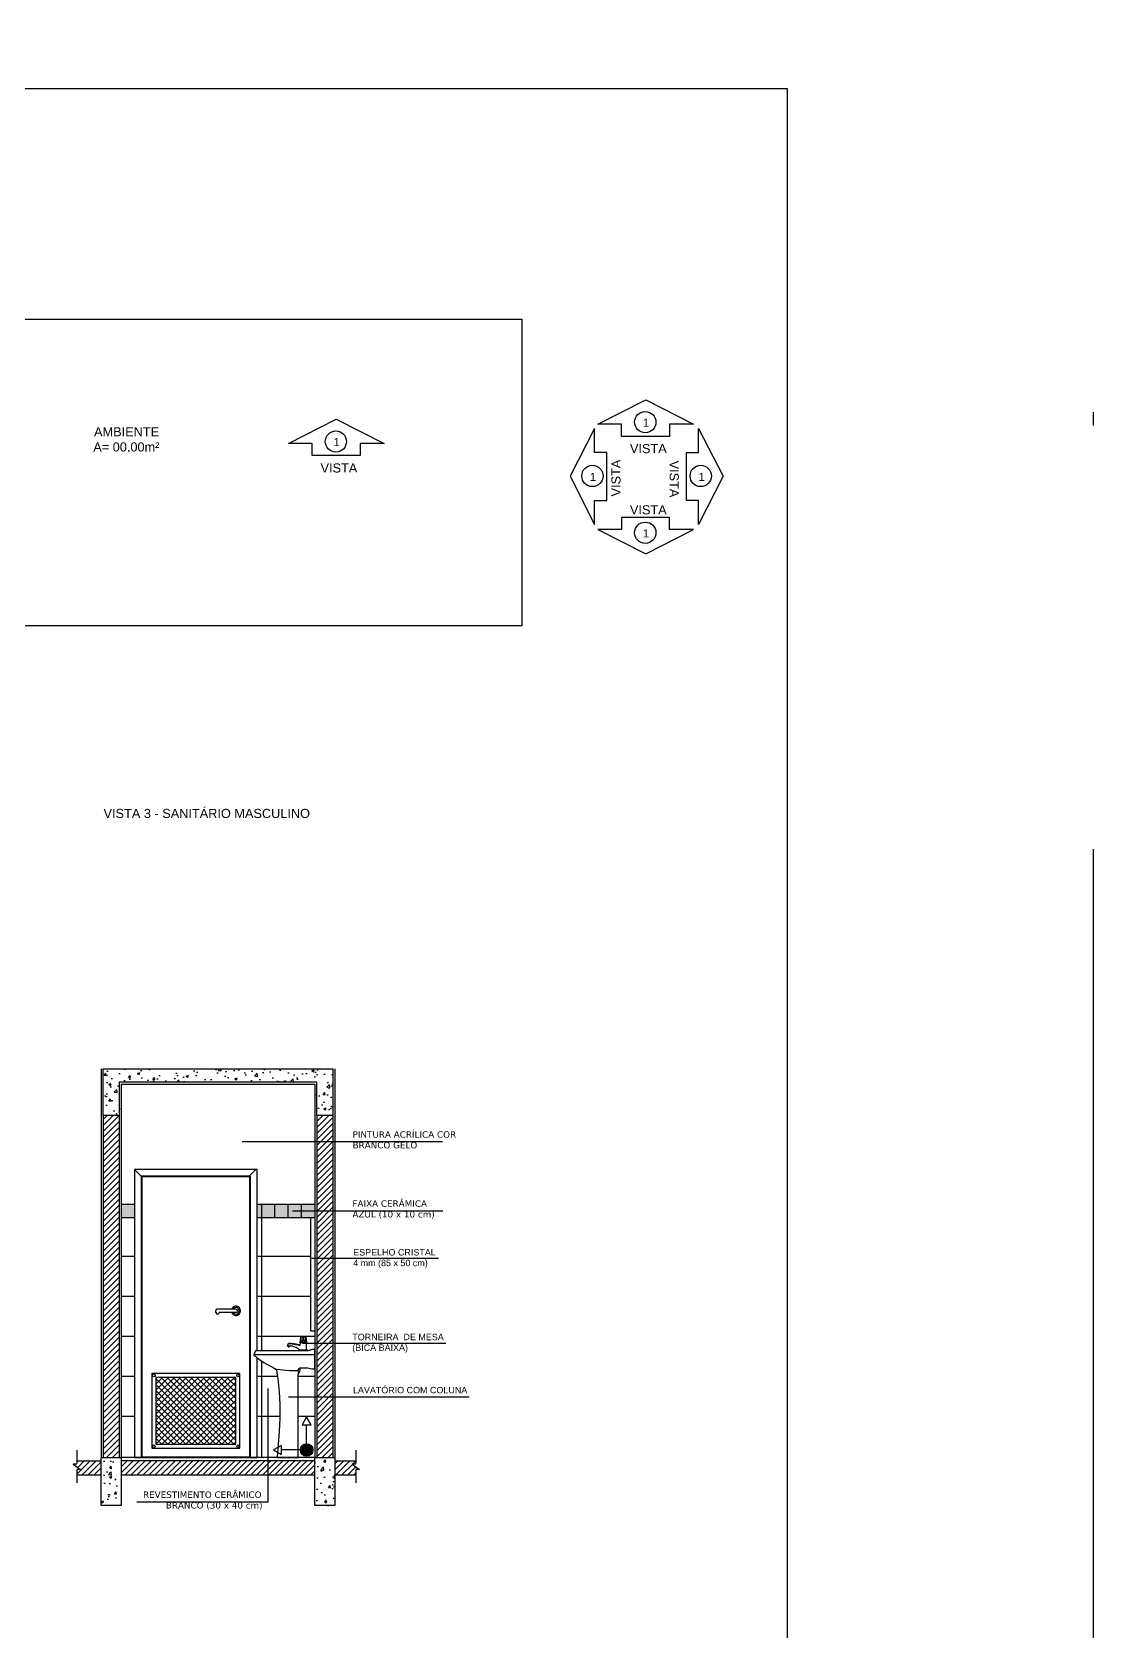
# Model space of a CAD drawing. Extents: x 175 to 308, y 27 to 112.
# Drawn here: x 300.25 to 308.21, y 41.85 to 53.84 of the extents above; entities that cross this region are included whole.
import ezdxf

# ---------------------------------------------------------------- set-up
doc = ezdxf.new("R2010")
doc.units = 0
doc.header["$LTSCALE"] = 0.01
doc.linetypes.add('DASHDOT', pattern=[25.4, 12.7, -6.35, 0, -6.35])
doc.linetypes.add('TRACEJADO_P', pattern=[0.1875, 0.125, -0.0625])
doc.layers.get('0').update_dxf_attribs({"linetype": 'CONTINUOUS'})
for name, color, linetype in [('01', 1, 'CONTINUOUS'), ('0_HATCH', 1, 'CONTINUOUS'), ('252', 252, 'CONTINUOUS'), ('A-01', 1, 'CONTINUOUS'), ('A-ESQ', 1, 'CONTINUOUS'), ('A-SIMBO', 2, 'CONTINUOUS'), ('A-WC', 1, 'CONTINUOUS'), ('AR-ESQ', 2, 'CONTINUOUS'), ('AR-ID-PIS', 1, 'CONTINUOUS'), ('AR-MP-ESQ', 151, 'CONTINUOUS'), ('ARQ-ALV-CORTE', 3, 'CONTINUOUS'), ('ARQ-EQP-VISTA', 1, 'CONTINUOUS'), ('ARQ-HTC', 9, 'CONTINUOUS'), ('ARQ-SMB-1_025', 1, 'CONTINUOUS'), ('ARQ-SMB-1_100', 1, 'CONTINUOUS'), ('ARQ-TXT-1_025', 2, 'CONTINUOUS'), ('ARQ-TXT-1_050', 2, 'CONTINUOUS'), ('L_DECA', 7, 'CONTINUOUS')]:
    doc.layers.add(name, color=color, linetype=linetype)
doc.styles.add('A20', font='arial.ttf', dxfattribs={"height": 0.2})
doc.styles.add('ESC-50-A20', font='arial.ttf', dxfattribs={"height": 0.1})
doc.styles.add('FNDE Texto Cota 0025', font='verdana.ttf', dxfattribs={"height": 0.04})
doc.dimstyles.new('FNDE 1-0025', dxfattribs={"dimscale": 5, "dimtxt": 0.04, "dimasz": 0.0035, "dimexe": 0.15, "dimexo": 0.15, "dimgap": 0.0025, "dimtad": 1, "dimzin": 1, "dimdsep": 46, "dimtxsty": 'FNDE Texto Cota 0025', "dimblk": 'tic', "dimcen": 0.015, "dimdle": 0.15, "dimse1": 1, "dimse2": 1, "dimclrd": 251, "dimclre": 251, "dimclrt": 256, "dimaunit": 1, "dimadec": 3, "dimazin": 0, "dimtfac": 1, "dimtix": 1, "dimtmove": 2, "dimatfit": 3, "dimfxl": 0.15, "dimtvp": 1, "dimtolj": 1, "dimtzin": 0, "dimarcsym": 0})
pattern_1 = [(50, (138.0268, 44.34268), (0.18218467, -0.01593909), [0.01905, -0.20955]), (355, (138.0268, 44.34268), (-0.03524342, 0.19105685), [0.01524, -0.16764058]), (100.45144, (138.04198, 44.34135), (0.14694125, 0.17511775), [0.01619, -0.17809024]), (46.1842, (138.0268, 44.39348), (0.27107904, -0.04204233), [0.028575, -0.314325]), (96.63556, (138.0494, 44.38998), (0.23740413, 0.24742612), [0.024285, -0.2671356]), (351.18415, (138.0268, 44.39348), (0.23740413, 0.24742612), [0.02285997, -0.25145973]), (21, (138.0522, 44.38078), (0.15161439, -0.1022652), [0.01905, -0.20955]), (326, (138.0522, 44.38078), (0.06180203, 0.18418797), [0.01524, -0.16764]), (71.45144, (138.06483, 44.37226), (0.21341642, 0.08192277), [0.01619, -0.17808994]), (37.5, (138.0268, 44.34268), (0.003088603, 0.08455504), [0, -0.165608, 0, -0.17018, 0, -0.168275]), (7.5, (138.0268, 44.34268), (0.066819663, 0.100180575), [0, -0.097028, 0, -0.161798, 0, -0.064135]), (327.5, (137.970155, 44.34268), (0.135590595, -0.005728744), [0, -0.0635, 0, -0.19812, 0, -0.26289]), (317.5, (137.94476, 44.34268), (0.14812918, 0.02542649), [0, -0.08255, 0, -0.131572, 0, -0.18669])]
pattern_2 = [(45, (138.026797, 44.34268), (-0.02245064, 0.02245064), [])]

# ---------------------------------------------------------------- blocks, each defined once
blk = doc.blocks.new('ind-pis')
at = {"layer": 'AR-ID-PIS'}
h = blk.add_hatch(color=252, dxfattribs=at)
h.dxf.hatch_style = 1
edge = h.paths.add_edge_path()
edge.add_arc((0, 0), 0.05, 0, 360)
for q in [(-0.2, 0), (0, -0.2)]:
    blk.add_line((0, 0), q, dxfattribs=at)
for points in [[(-0.2, 0.037), (-0.264, 0), (-0.2, -0.037)], [(-0.037, -0.2), (0, -0.264), (0.037, -0.2)]]:
    blk.add_lwpolyline(points, close=True, dxfattribs=at)
blk.add_circle((0, 0), 0.05, dxfattribs=at)
blk = doc.blocks.new('RAV03')
at = {"layer": 'L_DECA', "color": 1}
for points in [[(29.7, 66.6), (29.6, 66.4), (29.6, 66.4), (29.5, 66.3), (29.5, 66.3), (29.4, 66.3), (29.3, 66.3), (28.8, 66.2), (28.4, 63.6), (27.9, 60.7), (27.4, 56.7), (26.9, 51.9), (26.7, 48.9), (26.4, 45), (26.2, 39.2), (26.2, 35.2), (26.3, 29.3), (26.7, 19.5), (27.4, 9.8), (28.1, 0.6), (28.1, 0.6), (28.1, 0.4), (28, 0.2), (27.9, 0.1), (27.7, 0), (12.5, 0), (12.5, 62.5), (12.5, 62.5), (12.1, 63), (11.6, 63.6), (11.4, 64.2), (11.1, 64.9), (10.7, 67.3), (10.7, 67.3), (9.6, 67.4), (8.5, 67.4), (7.5, 67.4), (6.4, 67.3), (5.3, 67.2), (4.2, 67), (3.2, 66.8), (2.1, 66.6), (1.1, 66.6), (0, 66.6), (0, 81.1), (2, 81.1), (2, 81.1), (2.1, 81.1), (2.2, 81.1), (2.2, 81), (2.3, 81), (2.3, 81), (2.7, 80.8), (3.1, 80.6), (3.5, 80.4), (4, 80.3), (4.4, 80.2), (4.9, 80.1), (5.4, 80.1), (5.9, 80), (44.1, 80), (44.1, 80), (44.3, 80), (44.5, 79.9), (44.7, 79.8), (44.8, 79.6), (45.6, 77.1), (45.6, 77.1), (45.6, 77), (45.6, 76.9), (45.6, 76.8), (45.6, 76.8), (45, 76.3), (41.1, 73.4), (39.2, 72), (38.2, 71.4), (33.2, 68.5), (31.3, 67.5), (30.1, 66.9), (30.1, 66.9), (30, 66.9), (29.8, 66.8), (29.8, 66.7), (29.7, 66.6)], [(0, 77), (45.6, 77)], [(12.1, 66.4), (12, 66.5), (11.9, 66.7), (11.7, 66.9), (11.7, 66.9), (11.4, 67.1), (11.2, 67.2), (10.9, 67.3), (10.7, 67.3)], [(12.1, 66.4), (12.3, 66.1), (12.3, 66.1), (12.5, 65.7), (12.6, 65.5), (12.8, 65.4), (13.2, 65.3)], [(28.8, 66.2), (19, 65.3), (13, 65.3), (13, 65.3), (12.8, 65.3), (12.6, 65.1), (12.5, 65), (12.5, 64.6), (12.5, 62.5)]]:
    blk.add_lwpolyline(points, dxfattribs=at)
blk = doc.blocks.new('tic')
at = {"color": 251}
for p, q in [((-1, 0), (1, 0)), ((0, -1), (0, 1))]:
    blk.add_line(p, q, dxfattribs=at)
blk.add_line((-0.6, -0.6), (0.6, 0.6))
blk = doc.blocks.new('Torneira-pia')
for p, q in [((-0.117, 0.044), (-0.12, 0.041)), ((-0.11, 0.029), (-0.12, 0.038)), ((-0.11, 0.055), (-0.117, 0.048)), ((-0.104, 0.031), (-0.117, 0.045)), ((-0.11, 0.055), (-0.106, 0.052)), ((-0.105, 0.032), (-0.108, 0.029)), ((0.035, 0), (-0.035, 0)), ((0.03, 0.005), (-0.03, 0.005)), ((-0.02, 0.102), (-0.025, 0.061)), ((0.024, 0.06), (-0.024, 0.06)), ((0.002, 0.102), (-0.003, 0.102)), ((0.02, 0.102), (0.025, 0.061))]:
    blk.add_line(p, q)
for centre, radius, start, end in [((-0.118, 0.04), 0.002, 135, 225), ((-0.116, 0.046), 0.002, 135, 225), ((-0.153, -0.555), 0.612, 78.859, 85.9517), ((-0.109, 0.031), 0.002, 225, 315), ((-0.17, -0.556), 0.612, 76.885, 83.9777), ((-0.102, 0.033), 0.002, 225, 310.4055), ((-0.089, 0.018), 0.018, 75.634, 130.4055), ((-0.113, -0.096), 0.134, 48.9913, 77.8786), ((-0.035, 0.06), 0.015, 270, 360), ((-0.03, 0), 0.005, 90, 180), ((-0.031, 0.055), 0.015, 268.026, 316.2501), ((-0.024, 0.061), 0.001, 173.211, 270), ((0, 0.037), 0.0682, 72.9385, 107.0615), ((-0.011, 0.041), 0.0616, 81.8403, 98.1597), ((0.072, 0.098), 0.092, 177.6034, 200.1558), ((-0.011, 0.07), 0.00469, 223.7277, 316.2723), ((-0.081, 0.095), 0.0791, 338.6089, 4.8699), ((0.011, 0.041), 0.0616, 81.8403, 98.1597), ((0.081, 0.095), 0.0791, 175.1301, 201.3911), ((0.011, 0.07), 0.00469, 223.7277, 316.2723), ((-0.072, 0.098), 0.092, 339.8442, 2.3966), ((0.173, 0.06), 0.153, 180, 190.3889), ((-0.128, 0.005), 0.153, 0, 10.3889), ((0.024, 0.061), 0.001, 270, 6.789), ((0.03, 0), 0.005, 0, 90)]:
    blk.add_arc(centre, radius, start, end)

msp = doc.modelspace()

# ---------------------------------------------------------------- hatches: boundary and pattern name
at = {"layer": '01'}
h = msp.add_hatch(dxfattribs=at)
h.set_pattern_fill('ANSI31', color=251, scale=0.01)
h.set_pattern_definition(pattern_2)
h.paths.add_polyline_path([(302.509, 45.714), (302.389, 45.714), (302.389, 43.149), (302.509, 43.149)])
h.paths.add_polyline_path([(300.908, 45.714), (300.788, 45.714), (300.788, 43.149), (300.908, 43.149)])
h = msp.add_hatch(dxfattribs=at)
h.set_pattern_fill('ANSI31', color=251, scale=0.01)
h.set_pattern_definition([(45, (211.163785, 54.849177), (-0.02245064, 0.02245064), [])])
h.paths.add_polyline_path([(300.773, 43.124), (300.591, 43.124), (300.591, 43.1), (300.564, 43.1), (300.619, 43.059), (300.591, 43.059), (300.591, 43.019), (300.773, 43.019)])
h = msp.add_hatch(dxfattribs=at)
h.set_pattern_fill('ANSI31', color=251, scale=0.01)
h.set_pattern_definition(pattern_2)
h.paths.add_polyline_path([(302.374, 43.124), (300.923, 43.124), (300.923, 43.019), (302.374, 43.019)])
h = msp.add_hatch(dxfattribs=at)
h.set_pattern_fill('ANSI31', color=251, scale=0.01)
h.set_pattern_definition([(45, (208.035335, 54.849175), (-0.02245064, 0.02245064), [])])
h.paths.add_polyline_path([(302.653, 43.1), (302.681, 43.1), (302.681, 43.124), (302.525, 43.124), (302.525, 43.019), (302.681, 43.019), (302.681, 43.059), (302.709, 43.059)])
at = {"layer": '0_HATCH'}
h = msp.add_hatch(color=160, dxfattribs=at)
h.paths.add_polyline_path([(302.374, 45.049), (301.943, 45.049), (301.943, 44.949), (302.374, 44.949)])
h.paths.add_polyline_path([(301.023, 45.049), (300.923, 45.049), (300.923, 44.949), (301.023, 44.949)])
at = {"layer": 'A-01'}
h = msp.add_hatch(dxfattribs=at)
h.set_pattern_fill('ANSI37', color=1, scale=0.01, style=0, double=1)
h.set_pattern_definition([(45, (299.296532, 43.24922), (-0.02245064, 0.02245064), []), (135, (299.296532, 43.24922), (-0.02245064, -0.02245064), [])])
h.paths.add_polyline_path([(301.783, 43.749), (301.183, 43.749), (301.183, 43.249), (301.783, 43.249)])
at = {"layer": 'ARQ-HTC'}
h = msp.add_hatch(dxfattribs=at)
h.set_pattern_fill('AR-CONC', color=251, scale=0.001, style=0)
h.set_pattern_definition([(50, (143.72785, 44.34268), (0.18218467, -0.01593909), [0.01905, -0.20955]), (355, (143.72785, 44.34268), (-0.03524342, 0.19105685), [0.01524, -0.16764058]), (100.45144, (143.74303, 44.34135), (0.14694125, 0.17511775), [0.01619, -0.17809024]), (46.1842, (143.72785, 44.39348), (0.27107904, -0.04204233), [0.028575, -0.314325]), (96.63556, (143.75044, 44.38998), (0.23740413, 0.24742612), [0.024285, -0.2671356]), (351.18415, (143.72785, 44.39348), (0.23740413, 0.2474261), [0.02285997, -0.25145973]), (21, (143.75325, 44.38078), (0.15161439, -0.1022652), [0.01905, -0.20955]), (326, (143.75325, 44.38078), (0.06180203, 0.18418797), [0.01524, -0.16764]), (71.45144, (143.76588, 44.37226), (0.21341642, 0.08192277), [0.01619, -0.17808994]), (37.5, (143.727846, 44.34268), (0.003088603, 0.08455504), [0, -0.165608, 0, -0.17018, 0, -0.168275]), (7.5, (143.72785, 44.34268), (0.06681966, 0.100180575), [0, -0.097028, 0, -0.161798, 0, -0.064135]), (327.5, (143.671204, 44.34268), (0.135590595, -0.005728744), [0, -0.0635, 0, -0.19812, 0, -0.26289]), (317.5, (143.6458, 44.34268), (0.14812918, 0.02542649), [0, -0.08255, 0, -0.131572, 0, -0.18669])])
h.paths.add_polyline_path([(302.509, 46.064), (300.788, 46.064), (300.788, 45.714), (300.923, 45.714), (300.923, 45.964), (302.374, 45.964), (302.374, 45.714), (302.509, 45.714)])
h = msp.add_hatch(dxfattribs=at)
h.set_pattern_fill('AR-CONC', color=251, scale=0.001, style=0)
h.set_pattern_definition(pattern_1)
h.paths.add_polyline_path([(300.773, 43.149), (300.923, 43.149), (300.923, 42.789), (300.773, 42.789)])
h = msp.add_hatch(dxfattribs=at)
h.set_pattern_fill('AR-CONC', color=251, scale=0.001, style=0)
h.set_pattern_definition(pattern_1)
h.paths.add_polyline_path([(302.374, 43.149), (302.524, 43.149), (302.524, 42.789), (302.374, 42.789)])

# ---------------------------------------------------------------- linework, layer by layer
at = {"color": 1}
for p, q in [((301.073, 45.259), (301.023, 45.309)), ((301.933, 45.309), (301.883, 45.259))]:
    msp.add_line(p, q, dxfattribs=at)
at = {"color": 3}
for p, q in [((301.633, 44.237), (301.633, 44.252)), ((301.783, 44.262), (301.643, 44.262)), ((301.783, 44.237), (301.658, 44.237))]:
    msp.add_line(p, q, dxfattribs=at)
at = {"linetype": 'DASHDOT', "ltscale": 50}
msp.add_lwpolyline([(175.238, 111.711), (308.207, 111.711), (308.207, 26.99), (175.238, 26.99)], close=True, dxfattribs=at)
for points in [[(286.877, 53.412), (305.914, 53.412), (305.914, 30.155), (286.877, 30.155)], [(297.384, 51.682), (303.925, 51.682), (303.925, 49.384), (297.384, 49.384)]]:
    msp.add_lwpolyline(points, close=True)
at = {"color": 3}
for centre, radius, start, end in [((301.643, 44.252), 0.01, 90, 180), ((301.645, 44.237), 0.0125, 180, 0), ((301.783, 44.249), 0.035, 200.9248, 159.0752), ((301.783, 44.249), 0.025, 210, 150), ((301.783, 44.249), 0.0125, 270, 90)]:
    msp.add_arc(centre, radius, start, end, dxfattribs=at)
at = {"layer": '01'}
for p, q in [((300.773, 46.064), (300.773, 43.149)), ((302.524, 46.064), (302.524, 43.149)), ((300.923, 45.949), (300.923, 43.149)), ((300.923, 45.949), (302.374, 45.949)), ((302.374, 45.949), (302.374, 43.149))]:
    msp.add_line(p, q, dxfattribs=at)
at = {"layer": '252'}
for p, q in [((300.923, 45.049), (301.023, 45.049)), ((301.943, 45.049), (302.374, 45.049)), ((301.974, 45.049), (301.974, 43.949)), ((302.074, 44.949), (302.074, 45.049)), ((302.174, 44.949), (302.174, 45.049)), ((302.274, 44.949), (302.274, 45.049)), ((300.923, 44.949), (301.023, 44.949)), ((301.943, 44.949), (302.374, 44.949)), ((300.923, 44.659), (301.023, 44.659, 0.013)), ((301.943, 44.659, 0.037), (302.344, 44.659, 0.04)), ((300.923, 44.359), (301.023, 44.359, 0.013)), ((301.943, 44.359, 0.037), (302.344, 44.359, 0.04)), ((300.923, 44.059), (301.023, 44.059, 0.013)), ((301.943, 44.059, 0.037), (302.374, 44.059, 0.04)), ((301.974, 43.875), (301.974, 43.149)), ((300.923, 43.759), (301.023, 43.759, 0.013)), ((301.943, 43.759, 0.037), (302.095, 43.759, 0.038)), ((302.25, 43.759, 0.039), (302.374, 43.759, 0.04)), ((300.923, 43.459, -0.026), (301.023, 43.459, -0.004)), ((301.943, 43.459, 0.036), (302.112, 43.459, 0.037)), ((302.25, 43.459, 0.039), (302.374, 43.459, 0.04))]:
    msp.add_line(p, q, dxfattribs=at)
at = {"layer": 'A-ESQ', "color": 3}
msp.add_lwpolyline([(301.943, 43.949), (301.943, 45.309), (301.023, 45.309), (301.023, 43.149), (301.943, 43.149), (301.943, 43.898)], dxfattribs=at)
msp.add_lwpolyline([(301.893, 43.149), (301.893, 45.259), (301.073, 45.259), (301.073, 43.149)], close=True, dxfattribs=at)
at = {"layer": 'A-ESQ', "color": 2}
for points in [[(301.078, 43.154), (301.888, 43.154), (301.888, 45.254), (301.078, 45.254)], [(301.813, 43.779), (301.153, 43.779), (301.153, 43.219), (301.813, 43.219)]]:
    msp.add_lwpolyline(points, close=True, dxfattribs=at)
msp.add_lwpolyline([(301.783, 43.749), (301.183, 43.749), (301.183, 43.249), (301.783, 43.249), (301.783, 43.749)], dxfattribs=at)
at = {"layer": 'A-SIMBO', "color": 2, "linetype": 'TRACEJADO_P', "elevation": -0.123}
for points in [[(300.591, 43.205), (300.591, 43.1), (300.564, 43.1), (300.619, 43.059), (300.591, 43.059), (300.591, 42.907)], [(302.681, 43.205), (302.681, 43.1), (302.653, 43.1), (302.709, 43.059), (302.681, 43.059), (302.681, 42.907)]]:
    msp.add_lwpolyline(points, dxfattribs=at)
at = {"layer": 'A-WC', "color": 2}
for p, q in [((302.344, 44.099), (302.344, 44.949)), ((302.344, 44.949), (302.374, 44.949)), ((302.344, 44.099), (302.374, 44.099))]:
    msp.add_line(p, q, dxfattribs=at)
at = {"layer": 'AR-ESQ', "color": 2}
msp.add_line((302.374, 43.149), (300.923, 43.149), dxfattribs=at)
at = {"layer": 'AR-MP-ESQ'}
for centre in [(301.168, 43.764), (301.798, 43.764), (301.168, 43.234), (301.798, 43.234)]:
    msp.add_circle(centre, 0.00955, dxfattribs=at)
at = {"layer": 'ARQ-ALV-CORTE'}
for p, q in [((300.788, 45.714, -0.04), (300.788, 46.064, -0.04)), ((302.509, 46.064, -0.003), (302.509, 45.714, -0.003)), ((300.908, 45.964, -0.04), (300.908, 45.714, -0.04)), ((302.389, 45.964), (300.908, 45.964, -0.04)), ((300.958, 45.964), (300.958, 45.964)), ((302.389, 45.714), (302.389, 45.964)), ((300.788, 45.714), (300.788, 43.149)), ((300.908, 45.714, -0.04), (300.788, 45.714, -0.04)), ((300.908, 45.714), (300.908, 43.149)), ((302.389, 45.714), (302.389, 43.149)), ((302.509, 45.714, -0.003), (302.389, 45.714, -0.003)), ((302.509, 45.714), (302.509, 43.149)), ((300.591, 43.124), (300.773, 43.124)), ((302.374, 43.124), (300.923, 43.124)), ((302.525, 43.124), (302.681, 43.124)), ((300.591, 43.019), (300.773, 43.019)), ((300.923, 43.019), (302.374, 43.019)), ((302.525, 43.019), (302.681, 43.019))]:
    msp.add_line(p, q, dxfattribs=at)
at = {"layer": 'ARQ-ALV-CORTE', "elevation": -0.04}
msp.add_lwpolyline([(300.788, 46.064), (302.509, 46.064)], dxfattribs=at)
at = {"layer": 'ARQ-ALV-CORTE'}
for points in [[(300.773, 43.149), (300.923, 43.149), (300.923, 42.789), (300.773, 42.789)], [(302.374, 43.149), (302.524, 43.149), (302.524, 42.789), (302.374, 42.789)]]:
    msp.add_lwpolyline(points, close=True, dxfattribs=at)
at = {"layer": 'ARQ-SMB-1_100'}
for points in [[(304.674, 50.896), (304.495, 50.896), (304.854, 51.079), (305.213, 50.896), (305.033, 50.896), (305.033, 50.804), (304.674, 50.804), (304.674, 50.896)], [(302.355, 50.751), (302.176, 50.751), (302.535, 50.934), (302.894, 50.751), (302.715, 50.751), (302.715, 50.66), (302.355, 50.66), (302.355, 50.751)], [(304.471, 50.684), (304.471, 50.864), (304.288, 50.505), (304.471, 50.145), (304.471, 50.325), (304.562, 50.325), (304.562, 50.684), (304.471, 50.684)], [(305.251, 50.684), (305.251, 50.864), (305.434, 50.505), (305.251, 50.145), (305.251, 50.325), (305.16, 50.325), (305.16, 50.684), (305.251, 50.684)], [(304.674, 50.106), (304.495, 50.106), (304.854, 49.923), (305.213, 50.106), (305.033, 50.106), (305.033, 50.197), (304.674, 50.197), (304.674, 50.106)]]:
    msp.add_lwpolyline(points, dxfattribs=at)
at = {"layer": 'ARQ-SMB-1_100', "color": 2}
for centre in [(304.851, 50.911), (302.532, 50.766), (304.455, 50.508), (305.267, 50.508), (304.851, 50.082)]:
    msp.add_circle(centre, 0.0796, dxfattribs=at)

# ---------------------------------------------------------------- block references
at = {"layer": 'A-01', "color": 3, "xscale": -0.01, "yscale": 0.01, "zscale": 0.01}
msp.add_blockref('RAV03', (302.374, 43.149), dxfattribs=at)
at = {"layer": 'AR-ID-PIS', "xscale": 0.937324063921778, "yscale": 0.937324063921778, "zscale": 0.937324063921778, "rotation": 270}
msp.add_blockref('ind-pis', (302.313, 43.206, 0.04), dxfattribs=at)
at = {"layer": 'ARQ-EQP-VISTA'}
msp.add_blockref('Torneira-pia', (302.288, 43.95), dxfattribs=at)

# ---------------------------------------------------------------- texts
at = {"layer": 'ARQ-TXT-1_025', "char_height": 0.048, "attachment_point": 1, "style": 'ESC-50-A20'}
for s, width, insert in [('{\\fVerdana|b0|i0|c0|p34;PINTURA ACRÍLICA COR BRANCO GELO}', 0.7783, (302.657, 45.595)), ('{\\fVerdana|b0|i0|c0|p34;FAIXA CERÂMICA AZUL (10 x 10 cm)}', 0.75051, (302.656, 45.077)), ('\\pi0.22623;{\\fVerdana|b0|i0|c0|p34;REVESTIMENTO CERÂMICO  \\P\\pi0.39741;BRANCO (30 x 40 cm) }', 1.12724, (300.86, 42.895))]:
    msp.add_mtext_dynamic_manual_height_columns(s, width=width, gutter_width=0.5, heights=[0], dxfattribs=dict(at, insert=insert))
for s, insert, width in [('ESPELHO CRISTAL\\P4 mm (85 x 50 cm)', (302.662, 44.712), 0.69453), ('TORNEIRA  DE MESA (BICA BAIXA)', (302.655, 44.077), 0.78998), ('LAVATÓRIO COM COLUNA', (302.66, 43.679), 8.52818)]:
    msp.add_mtext(s, dxfattribs=dict(at, insert=insert, width=width))
at = {"layer": 'ARQ-TXT-1_050', "char_height": 0.06827, "attachment_point": 1, "style": 'ESC-50-A20'}
for s, insert in [('\\pi0.95357;AMBIENTE       \\P\\pi0.94772;A= 00.00m²', (299.766, 50.873)), ('\\pi1.0571;VISTA     ', (303.679, 50.747)), ('\\pi1.0571;VISTA     ', (301.36, 50.602)), ('\\pi1.0571;VISTA     ', (303.679, 50.288))]:
    msp.add_mtext_dynamic_manual_height_columns(s, width=2.38952, gutter_width=1, heights=[0], dxfattribs=dict(at, insert=insert))
at = {"layer": 'ARQ-TXT-1_050', "attachment_point": 1}
for s, insert, char_height, width, style in [('1', (304.833, 50.937), 0.06, 0.04313, 'A20'), ('1', (302.514, 50.792), 0.06, 0.04313, 'A20'), ('1', (304.436, 50.531), 0.06, 0.04313, 'A20'), ('1', (305.25, 50.531), 0.06, 0.04313, 'A20'), ('1', (304.833, 50.107), 0.06, 0.04313, 'A20'), ('\\pi0.84686;VISTA 3 - SANITÁRIO MASCULINO', (299.944, 48.012), 0.06827, 2.38952, 'ESC-50-A20')]:
    msp.add_mtext(s, dxfattribs=dict(at, insert=insert, char_height=char_height, width=width, style=style))
at = {"layer": 'ARQ-TXT-1_050', "char_height": 0.06827, "attachment_point": 1, "style": 'ESC-50-A20'}
for insert, rotation in [((304.597, 49.297), 90), ((305.102, 51.68), 270)]:
    msp.add_mtext_dynamic_manual_height_columns('\\pi1.0571;VISTA     ', width=2.38952, gutter_width=1, heights=[0], dxfattribs=dict(at, insert=insert, rotation=rotation))

# ---------------------------------------------------------------- leaders
at = {"layer": '01', "color": 3, "ltscale": 10}
for points in [[(301.829, 45.518), (303.33, 45.518)], [(302.207, 45), (303.333, 45)], [(302.352, 44.643), (303.3, 44.643)], [(302.282, 44.007), (303.357, 44.007)], [(302.176, 43.605), (303.532, 43.605)]]:
    msp.add_leader(points, dimstyle='FNDE 1-0025', override={"dimtad": 0, "dimlfac": 100, "dimclrd": 252, "dimclre": 252}, dxfattribs=at)
at = {"layer": 'ARQ-SMB-1_025', "ltscale": 10}
msp.add_leader([(302.022, 43.666), (302.022, 42.814), (301.039, 42.814)], dimstyle='FNDE 1-0025', override={"dimlfac": 100, "dimclrd": 252, "dimclre": 252}, dxfattribs=at)

doc.saveas('drawing.dxf')
